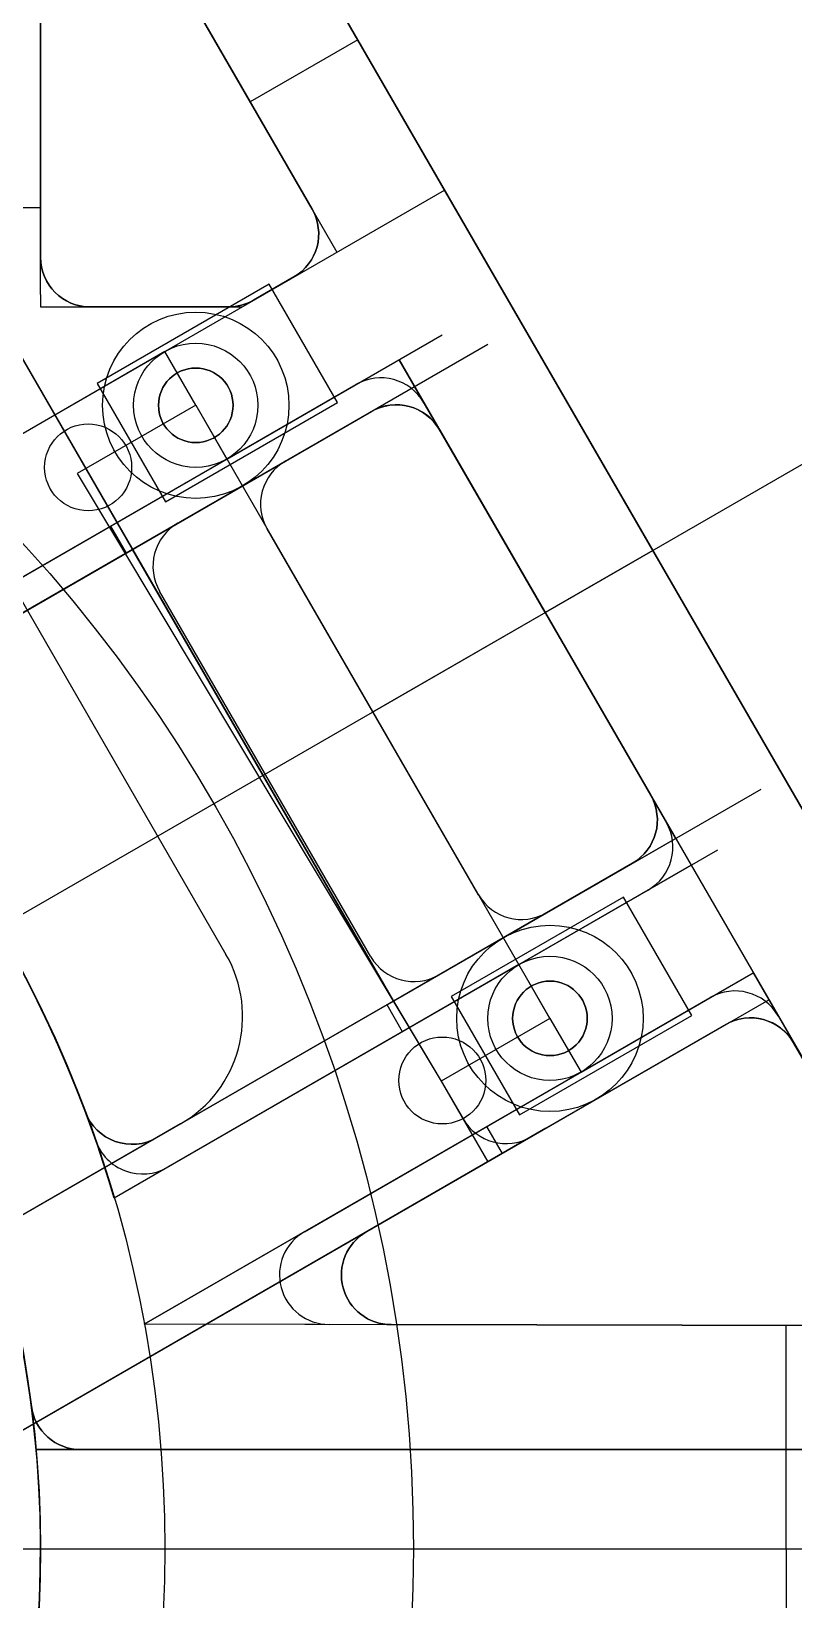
# Model space of a CAD drawing. Header units: centimetres. Extents: x -37.1 to 37.2, y -37.2 to 37.1.
# Drawn here: x 4.46 to 7.53, y -0.2 to 6.11 of the extents above; entities that cross this region are included whole.
import ezdxf

# ---------------------------------------------------------------- set-up
doc = ezdxf.new("R2010")
doc.units = ezdxf.units.CM
doc.header["$MEASUREMENT"] = 0
for name, color, linetype in [('IO基板 v3_Sketch1', 7, 'Continuous'), ('IO基板 v3_Sketch11', 7, 'Continuous'), ('IO基板 v3_Sketch12', 7, 'Continuous'), ('IO基板 v3_Sketch13', 7, 'Continuous'), ('IO基板 v3_Sketch14', 7, 'Continuous'), ('IO基板 v3_Sketch15', 7, 'Continuous'), ('IO基板 v3_Sketch17', 7, 'Continuous'), ('IO基板 v3_Sketch18', 7, 'Continuous'), ('IO基板 v3_Sketch19', 7, 'Continuous'), ('IO基板 v3_Sketch20', 7, 'Continuous'), ('IO基板 v3_Sketch21', 7, 'Continuous'), ('IO基板 v3_Sketch22', 7, 'Continuous'), ('IO基板 v3_Sketch23', 7, 'Continuous'), ('IO基板 v3_Sketch24', 7, 'Continuous'), ('IO基板 v3_Sketch25', 7, 'Continuous'), ('IO基板 v3_Sketch26', 7, 'Continuous'), ('IO基板 v3_Sketch27', 7, 'Continuous'), ('IO基板 v3_Sketch28', 7, 'Continuous'), ('IO基板 v3_Sketch29', 7, 'Continuous'), ('IO基板 v3_Sketch30', 7, 'Continuous'), ('IO基板 v3_Sketch31', 7, 'Continuous'), ('IO基板 v3_Sketch32', 7, 'Continuous'), ('IO基板 v3_Sketch33', 7, 'Continuous'), ('IO基板 v3_Sketch34', 7, 'Continuous'), ('IO基板 v3_Sketch35', 7, 'Continuous'), ('IO基板 v3_Sketch36', 7, 'Continuous'), ('IO基板 v3_Sketch38', 7, 'Continuous'), ('IO基板 v3_Sketch39', 7, 'Continuous'), ('IO基板 v3_Sketch4', 7, 'Continuous'), ('IO基板 v3_Sketch40', 7, 'Continuous'), ('IO基板 v3_Sketch41', 7, 'Continuous'), ('IO基板 v3_Sketch42', 7, 'Continuous'), ('IO基板 v3_Sketch43', 7, 'Continuous'), ('IO基板 v3_Sketch44', 7, 'Continuous'), ('IO基板 v3_Sketch45', 7, 'Continuous'), ('IO基板 v3_Sketch46', 7, 'Continuous'), ('IO基板 v3_Sketch47', 7, 'Continuous'), ('IO基板 v3_Sketch48', 7, 'Continuous'), ('IO基板 v3_Sketch49', 7, 'Continuous'), ('IO基板 v3_Sketch50', 7, 'Continuous'), ('IO基板 v3_Sketch51', 7, 'Continuous'), ('IO基板 v3_Sketch55', 7, 'Continuous'), ('IO基板 v3_Sketch56', 7, 'Continuous'), ('IO基板 v3_Sketch57', 7, 'Continuous'), ('IO基板 v3_Sketch58', 7, 'Continuous'), ('IO基板 v3_Sketch59', 7, 'Continuous'), ('IO基板 v3_Sketch6', 7, 'Continuous'), ('IO基板 v3_Sketch63', 7, 'Continuous'), ('IO基板 v3_Sketch64', 7, 'Continuous'), ('IO基板 v3_Sketch66', 7, 'Continuous'), ('IO基板 v3_Sketch68', 7, 'Continuous'), ('IO基板 v3_Sketch69', 7, 'Continuous'), ('IO基板 v3_Sketch71', 7, 'Continuous')]:
    doc.layers.add(name, color=color, linetype=linetype)

msp = doc.modelspace()

# ---------------------------------------------------------------- linework, layer by layer
at = {"layer": 'IO基板 v3_Sketch1'}
for q in [(9.0067, 5.2), (10.4, 0)]:
    msp.add_line((0, 0), q, dxfattribs=at)
msp.add_circle((0, 0), 10.4, dxfattribs=at)
at = {"layer": 'IO基板 v3_Sketch11'}
for p, q in [((6.9628, 4.02), (5.4628, 6.6181)), ((5.1245, 4.6041), (6.5495, 2.1359)), ((5.837, 3.37), (6.9628, 4.02)), ((6.9628, 4.02), (8.4628, 1.4219))]:
    msp.add_line(p, q, dxfattribs=at)
at = {"layer": 'IO基板 v3_Sketch11', "extrusion": (0, 0, -1)}
for centre, radius in [((0, 0), 10.4), ((-5.1245, 4.6041), 0.15), ((-6.5495, 2.1359), 0.15)]:
    msp.add_circle(centre, radius, dxfattribs=at)
at = {"layer": 'IO基板 v3_Sketch12'}
msp.add_line((8.4628, 1.4219, 0.3), (5.4628, 6.6181, 0.3), dxfattribs=at)
for centre in [(5.1245, 4.6041, 0.3), (6.5495, 2.1359, 0.3)]:
    msp.add_circle(centre, 0.15, dxfattribs=at)
at = {"layer": 'IO基板 v3_Sketch13'}
msp.add_line((8.4628, 1.4219, 0.3), (5.4628, 6.6181, 0.3), dxfattribs=at)
for centre in [(5.1245, 4.6041, 0.3), (6.5495, 2.1359, 0.3)]:
    msp.add_circle(centre, 0.15, dxfattribs=at)
at = {"layer": 'IO基板 v3_Sketch14'}
msp.add_line((8.4628, 1.4219, 0.3), (5.4628, 6.6181, 0.3), dxfattribs=at)
for centre, radius in [((0, 0, 0.3), 5), ((5.1245, 4.6041, 0.3), 0.15), ((6.5495, 2.1359, 0.3), 0.15)]:
    msp.add_circle(centre, radius, dxfattribs=at)
at = {"layer": 'IO基板 v3_Sketch15'}
msp.add_line((8.4628, 1.4219, 0.3), (5.4628, 6.6181, 0.3), dxfattribs=at)
for centre, radius in [((0, 0, 0.3), 5), ((5.1245, 4.6041, 0.3), 0.15), ((6.5495, 2.1359, 0.3), 0.15)]:
    msp.add_circle(centre, radius, dxfattribs=at)
at = {"layer": 'IO基板 v3_Sketch17'}
msp.add_line((8.4628, 1.4219, 0.3), (5.4628, 6.6181, 0.3), dxfattribs=at)
for centre, radius in [((0, 0, 0.3), 5), ((5.1245, 4.6041, 0.3), 0.15), ((6.5495, 2.1359, 0.3), 0.15)]:
    msp.add_circle(centre, radius, dxfattribs=at)
at = {"layer": 'IO基板 v3_Sketch18'}
msp.add_line((8.4628, 1.4219, 0.3), (5.4628, 6.6181, 0.3), dxfattribs=at)
for centre, radius in [((0, 0, 0.3), 37.15), ((0, 0, 0.3), 5), ((5.1245, 4.6041, 0.3), 0.15), ((0, 0, 0.3), 4.5), ((6.5495, 2.1359, 0.3), 0.15)]:
    msp.add_circle(centre, radius, dxfattribs=at)
at = {"layer": 'IO基板 v3_Sketch19'}
msp.add_line((8.4628, 1.4219, 0.3), (5.4628, 6.6181, 0.3), dxfattribs=at)
for centre, radius in [((5.1245, 4.6041, 0.3), 0.15), ((0, 0, 0.3), 4.5), ((6.5495, 2.1359, 0.3), 0.15)]:
    msp.add_circle(centre, radius, dxfattribs=at)
at = {"layer": 'IO基板 v3_Sketch20'}
msp.add_line((8.4628, 1.4219, 0.3), (5.4628, 6.6181, 0.3), dxfattribs=at)
for centre, radius in [((5.1245, 4.6041, 0.3), 0.15), ((0, 0, 0.3), 4.5), ((6.5495, 2.1359, 0.3), 0.15)]:
    msp.add_circle(centre, radius, dxfattribs=at)
at = {"layer": 'IO基板 v3_Sketch21'}
msp.add_line((8.4628, 1.4219, 0.3), (5.4628, 6.6181, 0.3), dxfattribs=at)
for centre, radius in [((5.1245, 4.6041, 0.3), 0.15), ((0, 0, 0.3), 4.5), ((6.5495, 2.1359, 0.3), 0.15)]:
    msp.add_circle(centre, radius, dxfattribs=at)
at = {"layer": 'IO基板 v3_Sketch22'}
for p, q in [((8.4628, 1.4219, 0.3), (5.4628, 6.6181, 0.3)), ((7.5, 0.4, 0.3), (4.4822, 0.4, 0.3)), ((7.5, 0.4, 0.3), (10.1, 0.4, 0.3)), ((7.5, 0, 0.3), (7.5, 0.4, 0.3)), ((7.5, 0, 0.3), (7.5, -0.4, 0.3))]:
    msp.add_line(p, q, dxfattribs=at)
for centre, radius in [((0, 0, 0.3), 9.9), ((5.1245, 4.6041, 0.3), 0.15), ((6.5495, 2.1359, 0.3), 0.15)]:
    msp.add_circle(centre, radius, dxfattribs=at)
msp.add_arc((0, 0, 0.3), 4.5, 95.09969, 84.90031, dxfattribs=at)
at = {"layer": 'IO基板 v3_Sketch23'}
msp.add_circle((0, 0, 0.3), 4.5, dxfattribs=at)
at = {"layer": 'IO基板 v3_Sketch24'}
for p, q in [((8.4628, 1.4219, 0.3), (5.4628, 6.6181, 0.3)), ((5.2495, 4.3876, 0.3), (6.1155, 4.8876, 0.3)), ((4.9995, 4.8206, 0.3), (3.2424, 3.8061, 0.3)), ((5.1245, 4.6041, 0.3), (4.9995, 4.8206, 0.3)), ((6.5298, 3.77, 0.3), (5.9423, 4.7876, 0.3)), ((5.1245, 4.6041, 0.3), (5.2495, 4.3876, 0.3)), ((5.2495, 4.3876, 0.3), (3.6214, 3.4476, 0.3)), ((6.9628, 4.02, 0.3), (6.5298, 3.77, 0.3)), ((6.5298, 3.77, 0.3), (7.1173, 2.7524, 0.3)), ((6.4245, 2.3524, 0.3), (7.2243, 2.8142, 0.3)), ((7.1173, 2.7524, 0.3), (8.1876, 0.8987, 0.3)), ((6.4245, 2.3524, 0.3), (4.7964, 1.4124, 0.3)), ((6.5495, 2.1359, 0.3), (6.4245, 2.3524, 0.3)), ((6.6745, 1.9194, 0.3), (7.3673, 2.3194, 0.3)), ((6.5495, 2.1359, 0.3), (6.6745, 1.9194, 0.3)), ((6.6745, 1.9194, 0.3), (4.9174, 0.905, 0.3)), ((7.5, 0.9, 0.3), (4.9174, 0.905, 0.3)), ((8.1876, 0.8987, 0.3), (7.5, 0.9, 0.3)), ((7.5, 0.4, 0.3), (7.5, 0.9, 0.3)), ((4.4822, 0.4, 0.3), (9.8919, 0.4, 0.3))]:
    msp.add_line(p, q, dxfattribs=at)
for centre, radius in [((0, 0, 0.3), 5), ((5.1245, 4.6041, 0.3), 0.25), ((5.1245, 4.6041, 0.3), 0.15), ((6.5495, 2.1359, 0.3), 0.25), ((6.5495, 2.1359, 0.3), 0.15)]:
    msp.add_circle(centre, radius, dxfattribs=at)
msp.add_arc((0, 0, 0.3), 4.5, 5.09969, 40.93386, dxfattribs=at)
at = {"layer": 'IO基板 v3_Sketch25'}
for p, q in [((8.4628, 1.4219, 0.3), (5.4628, 6.6181, 0.3)), ((3.6214, 3.4476, 0.3), (5.9423, 4.7876, 0.3)), ((5.9423, 4.7876, 0.3), (7.1173, 2.7524, 0.3)), ((7.1173, 2.7524, 0.3), (4.7964, 1.4124, 0.3)), ((4.9174, 0.905, 0.3), (7.3673, 2.3194, 0.3)), ((7.3673, 2.3194, 0.3), (8.1876, 0.8987, 0.3)), ((8.1876, 0.8987, 0.3), (4.9174, 0.905, 0.3)), ((4.4822, 0.4, 0.3), (9.8919, 0.4, 0.3))]:
    msp.add_line(p, q, dxfattribs=at)
for centre in [(5.1245, 4.6041, 0.3), (6.5495, 2.1359, 0.3)]:
    msp.add_circle(centre, 0.15, dxfattribs=at)
for radius, start, end in [(5, 16.40838, 43.59162), (4.5, 5.09969, 40.93386)]:
    msp.add_arc((0, 0, 0.3), radius, start, end, dxfattribs=at)
at = {"layer": 'IO基板 v3_Sketch26'}
for p, q in [((8.4628, 1.4219, 0.3), (5.4628, 6.6181, 0.3)), ((3.6214, 3.4476, 0.3), (5.9423, 4.7876, 0.3)), ((5.9423, 4.7876, 0.3), (7.1173, 2.7524, 0.3)), ((7.1173, 2.7524, 0.3), (4.7964, 1.4124, 0.3)), ((4.9174, 0.905, 0.3), (7.3673, 2.3194, 0.3)), ((7.3673, 2.3194, 0.3), (8.1876, 0.8987, 0.3)), ((8.1876, 0.8987, 0.3), (4.9174, 0.905, 0.3)), ((4.4822, 0.4, 0.3), (9.8919, 0.4, 0.3))]:
    msp.add_line(p, q, dxfattribs=at)
for centre, radius in [((5.1245, 4.6041, 0.3), 0.15), ((0, 0, 0.3), 4.5), ((6.5495, 2.1359, 0.3), 0.15)]:
    msp.add_circle(centre, radius, dxfattribs=at)
for radius, start, end in [(5, 16.40838, 43.59162), (4.5, 5.09969, 40.93386)]:
    msp.add_arc((0, 0, 0.3), radius, start, end, dxfattribs=at)
at = {"layer": 'IO基板 v3_Sketch27'}
for p, q in [((8.4628, 1.4219, 0.3), (5.4628, 6.6181, 0.3)), ((3.6214, 3.4476, 0.3), (5.9423, 4.7876, 0.3)), ((5.9423, 4.7876, 0.3), (7.1173, 2.7524, 0.3)), ((7.1173, 2.7524, 0.3), (4.7964, 1.4124, 0.3)), ((4.9174, 0.905, 0.3), (7.3673, 2.3194, 0.3)), ((7.3673, 2.3194, 0.3), (8.1876, 0.8987, 0.3)), ((8.1876, 0.8987, 0.3), (4.9174, 0.905, 0.3)), ((4.4822, 0.4, 0.3), (9.8919, 0.4, 0.3))]:
    msp.add_line(p, q, dxfattribs=at)
for centre, radius in [((0, 0, 0.3), 9.9), ((5.1245, 4.6041, 0.3), 0.15), ((6.5495, 2.1359, 0.3), 0.15)]:
    msp.add_circle(centre, radius, dxfattribs=at)
for radius, start, end in [(5, 16.40838, 43.59162), (4.5, 5.09969, 41.81526)]:
    msp.add_arc((0, 0, 0.3), radius, start, end, dxfattribs=at)
at = {"layer": 'IO基板 v3_Sketch28'}
for p, q in [((8.4628, 1.4219, 0.3), (5.4628, 6.6181, 0.3)), ((3.6214, 3.4476, 0.3), (5.9423, 4.7876, 0.3)), ((5.9423, 4.7876, 0.3), (7.1173, 2.7524, 0.3)), ((7.1173, 2.7524, 0.3), (4.7964, 1.4124, 0.3)), ((4.9174, 0.905, 0.3), (7.3673, 2.3194, 0.3)), ((7.3673, 2.3194, 0.3), (8.1876, 0.8987, 0.3)), ((8.1876, 0.8987, 0.3), (4.9174, 0.905, 0.3)), ((4.4822, 0.4, 0.3), (9.8919, 0.4, 0.3))]:
    msp.add_line(p, q, dxfattribs=at)
for centre, radius in [((0, 0, 0.3), 9.9), ((0, 0, 0.3), 5), ((5.1245, 4.6041, 0.3), 0.15), ((6.5495, 2.1359, 0.3), 0.15)]:
    msp.add_circle(centre, radius, dxfattribs=at)
for radius, start, end in [(5, 16.40838, 43.59162), (4.5, 5.09969, 41.81526)]:
    msp.add_arc((0, 0, 0.3), radius, start, end, dxfattribs=at)
at = {"layer": 'IO基板 v3_Sketch29'}
for p, q in [((8.4628, 1.4219, 0.3), (5.4628, 6.6181, 0.3)), ((4.5, 5.05, 0.3), (4.5, 6.4, 0.3)), ((5.0114, 6.4, 0.3), (5.3429, 5.8258, 0.3)), ((5.7759, 6.0758, 0.3), (5.3429, 5.8258, 0.3)), ((5.3429, 5.8258, 0.3), (5.6923, 5.2206, 0.3)), ((4.4442, 4.5, 0.3), (6.1253, 5.4706, 0.3)), ((4.5, 5.05, 0.3), (4.5, 5, 0.3)), ((4.5, 5, 0.3), (5.3103, 5, 0.3)), ((3.6214, 3.4476, 0.3), (5.9423, 4.7876, 0.3)), ((5.9423, 4.7876, 0.3), (7.1173, 2.7524, 0.3)), ((7.1173, 2.7524, 0.3), (4.7964, 1.4124, 0.3)), ((4.9174, 0.905, 0.3), (7.3673, 2.3194, 0.3)), ((7.3673, 2.3194, 0.3), (8.1876, 0.8987, 0.3)), ((8.1876, 0.8987, 0.3), (4.9174, 0.905, 0.3)), ((4.4822, 0.4, 0.3), (9.8919, 0.4, 0.3))]:
    msp.add_line(p, q, dxfattribs=at)
for centre in [(5.1245, 4.6041, 0.3), (6.5495, 2.1359, 0.3)]:
    msp.add_circle(centre, 0.15, dxfattribs=at)
for radius, start, end in [(5, 16.40838, 43.59162), (4.5, 5.09969, 41.81526)]:
    msp.add_arc((0, 0, 0.3), radius, start, end, dxfattribs=at)
at = {"layer": 'IO基板 v3_Sketch30'}
for p, q in [((8.3628, 1.5951, 0.3), (5.5628, 6.4449, 0.3)), ((5.0691, 6.3, 0.3), (5.5923, 5.3938, 0.3)), ((4.5, 5.2, 0.3), (4.5, 6.2, 0.3)), ((5.5191, 5.1206, 0.3), (5.3567, 5.0268, 0.3)), ((5.2567, 5, 0.3), (4.7, 5, 0.3)), ((3.836, 3.5715, 0.3), (5.7691, 4.6876, 0.3)), ((6.0423, 4.6144, 0.3), (7.0173, 2.9256, 0.3)), ((6.9441, 2.6524, 0.3), (5.011, 1.5363, 0.3)), ((5.5614, 1.2767, 0.3), (7.1941, 2.2194, 0.3)), ((7.4673, 2.1462, 0.3), (8.014, 1.1993, 0.3)), ((7.8404, 0.8993, 0.3), (5.661, 0.9035, 0.3)), ((4.6615, 0.4, 0.3), (9.6979, 0.4, 0.3))]:
    msp.add_line(p, q, dxfattribs=at)
for centre in [(5.1245, 4.6041, 0.3), (6.5495, 2.1359, 0.3)]:
    msp.add_circle(centre, 0.15, dxfattribs=at)
for centre, radius, start, end in [((5.4191, 5.2938, 0.3), 0.2, 300, 30), ((4.7, 5.2, 0.3), 0.2, 180, 270), ((5.2567, 5.2, 0.3), 0.2, 270, 300), ((5.8691, 4.5144, 0.3), 0.2, 30, 120), ((0, 0, 0.3), 5, 19.19308, 40.80692), ((6.8441, 2.8256, 0.3), 0.2, 300, 30), ((0, 0, 0.3), 4.5, 7.33437, 38.99293), ((7.2941, 2.0462, 0.3), 0.2, 30, 120), ((4.911, 1.7095, 0.3), 0.2, 199.19308, 300), ((5.6614, 1.1035, 0.3), 0.2, 120, 269.89012), ((4.6615, 0.6, 0.3), 0.2, 187.33437, 270)]:
    msp.add_arc(centre, radius, start, end, dxfattribs=at)
at = {"layer": 'IO基板 v3_Sketch31'}
for p, q in [((8.3628, 1.5951, 0.3), (5.5628, 6.4449, 0.3)), ((5.0691, 6.3, 0.3), (5.5923, 5.3938, 0.3)), ((4.5, 5.2, 0.3), (4.5, 6.2, 0.3)), ((5.5191, 5.1206, 0.3), (5.3567, 5.0268, 0.3)), ((5.2567, 5, 0.3), (4.7, 5, 0.3)), ((3.836, 3.5715, 0.3), (5.7691, 4.6876, 0.3)), ((6.0423, 4.6144, 0.3), (7.0173, 2.9256, 0.3)), ((6.9441, 2.6524, 0.3), (5.011, 1.5363, 0.3)), ((5.5614, 1.2767, 0.3), (7.1941, 2.2194, 0.3)), ((7.4673, 2.1462, 0.3), (8.014, 1.1993, 0.3)), ((7.8404, 0.8993, 0.3), (5.661, 0.9035, 0.3)), ((4.6615, 0.4, 0.3), (9.6979, 0.4, 0.3))]:
    msp.add_line(p, q, dxfattribs=at)
for centre in [(5.1245, 4.6041, 0.3), (6.5495, 2.1359, 0.3)]:
    msp.add_circle(centre, 0.15, dxfattribs=at)
for centre, radius, start, end in [((5.4191, 5.2938, 0.3), 0.2, 300, 30), ((4.7, 5.2, 0.3), 0.2, 180, 270), ((5.2567, 5.2, 0.3), 0.2, 270, 300), ((5.8691, 4.5144, 0.3), 0.2, 30, 120), ((0, 0, 0.3), 5, 19.19308, 40.80692), ((6.8441, 2.8256, 0.3), 0.2, 300, 30), ((7.2941, 2.0462, 0.3), 0.2, 30, 120), ((4.911, 1.7095, 0.3), 0.2, 199.19308, 300), ((5.6614, 1.1035, 0.3), 0.2, 120, 269.89012), ((4.6615, 0.6, 0.3), 0.2, 187.33437, 270)]:
    msp.add_arc(centre, radius, start, end, dxfattribs=at)
at = {"layer": 'IO基板 v3_Sketch32'}
for p, q in [((8.3628, 1.5951, 0.3), (5.5628, 6.4449, 0.3)), ((5.0691, 6.3, 0.3), (5.5923, 5.3938, 0.3)), ((4.5, 5.2, 0.3), (4.5, 6.2, 0.3)), ((4, 5.4, 0.3), (4.5, 5.4, 0.3)), ((5.5191, 5.1206, 0.3), (5.3567, 5.0268, 0.3)), ((5.2567, 5, 0.3), (4.7, 5, 0.3)), ((3.836, 3.5715, 0.3), (5.7691, 4.6876, 0.3)), ((6.0423, 4.6144, 0.3), (7.0173, 2.9256, 0.3)), ((6.9441, 2.6524, 0.3), (5.011, 1.5363, 0.3)), ((5.5614, 1.2767, 0.3), (7.1941, 2.2194, 0.3)), ((7.4673, 2.1462, 0.3), (8.014, 1.1993, 0.3)), ((7.8404, 0.8993, 0.3), (5.661, 0.9035, 0.3)), ((4.6615, 0.4, 0.3), (9.6979, 0.4, 0.3))]:
    msp.add_line(p, q, dxfattribs=at)
for centre in [(5.1245, 4.6041, 0.3), (6.5495, 2.1359, 0.3)]:
    msp.add_circle(centre, 0.15, dxfattribs=at)
for centre, radius, start, end in [((5.4191, 5.2938, 0.3), 0.2, 300, 30), ((4.7, 5.2, 0.3), 0.2, 180, 270), ((5.2567, 5.2, 0.3), 0.2, 270, 300), ((5.8691, 4.5144, 0.3), 0.2, 30, 120), ((0, 0, 0.3), 5, 19.19308, 40.80692), ((6.8441, 2.8256, 0.3), 0.2, 300, 30), ((7.2941, 2.0462, 0.3), 0.2, 30, 120), ((4.911, 1.7095, 0.3), 0.2, 199.19308, 300), ((5.6614, 1.1035, 0.3), 0.2, 120, 269.89012), ((4.6615, 0.6, 0.3), 0.2, 187.33437, 270)]:
    msp.add_arc(centre, radius, start, end, dxfattribs=at)
at = {"layer": 'IO基板 v3_Sketch33'}
for p, q in [((8.3628, 1.5951, 0.3), (5.5628, 6.4449, 0.3)), ((5.0691, 6.3, 0.3), (5.5923, 5.3938, 0.3)), ((4.5, 5.2, 0.3), (4.5, 6.2, 0.3)), ((5.5191, 5.1206, 0.3), (5.3567, 5.0268, 0.3)), ((5.2567, 5, 0.3), (4.7, 5, 0.3)), ((3.6214, 3.4476, 0.3), (5.9423, 4.7876, 0.3)), ((5.9423, 4.7876, 0.3), (7.1173, 2.7524, 0.3)), ((4.8443, 4.0093, 0.3), (6.0048, 4.6793, 0.3)), ((4.7818, 4.1176, 0.3), (4.8443, 4.0093, 0.3)), ((4.8443, 4.0093, 0.3), (3.7086, 3.3536, 0.3)), ((5.8943, 2.1907, 0.3), (7.0548, 2.8607, 0.3)), ((7.1173, 2.7524, 0.3), (4.7964, 1.4124, 0.3)), ((4.9174, 0.905, 0.3), (7.3673, 2.3194, 0.3)), ((7.3673, 2.3194, 0.3), (8.014, 1.1993, 0.3)), ((6.357, 1.5918, 0.3), (7.4298, 2.2112, 0.3)), ((5.8943, 2.1907, 0.3), (4.7586, 1.5349, 0.3)), ((5.9568, 2.0824, 0.3), (5.8943, 2.1907, 0.3)), ((6.2945, 1.7, 0.3), (6.357, 1.5918, 0.3)), ((6.357, 1.5918, 0.3), (5.1666, 0.9045, 0.3)), ((7.8404, 0.8993, 0.3), (4.9174, 0.905, 0.3)), ((4.6615, 0.4, 0.3), (9.6979, 0.4, 0.3))]:
    msp.add_line(p, q, dxfattribs=at)
for centre in [(5.1245, 4.6041, 0.3), (6.5495, 2.1359, 0.3)]:
    msp.add_circle(centre, 0.15, dxfattribs=at)
for centre, radius, start, end in [((5.4191, 5.2938, 0.3), 0.2, 300, 30), ((4.7, 5.2, 0.3), 0.2, 180, 270), ((5.2567, 5.2, 0.3), 0.2, 270, 300), ((0, 0, 0.3), 5, 16.40838, 43.59162), ((0, 0, 0.3), 4.5, 7.33437, 38.99293), ((4.6615, 0.6, 0.3), 0.2, 187.33437, 270)]:
    msp.add_arc(centre, radius, start, end, dxfattribs=at)
at = {"layer": 'IO基板 v3_Sketch34'}
for p, q in [((8.3628, 1.5951, 0.3), (5.5628, 6.4449, 0.3)), ((5.0691, 6.3, 0.3), (5.5923, 5.3938, 0.3)), ((4.5, 5.2, 0.3), (4.5, 6.2, 0.3)), ((5.5191, 5.1206, 0.3), (5.3567, 5.0268, 0.3)), ((5.2567, 5, 0.3), (4.7, 5, 0.3)), ((3.9178, 3.4744, 0.3), (5.8316, 4.5793, 0.3)), ((6.1048, 4.5061, 0.3), (6.9548, 3.0339, 0.3)), ((6.8816, 2.7607, 0.3), (4.9678, 1.6557, 0.3)), ((5.8105, 1.2763, 0.3), (7.2566, 2.1112, 0.3)), ((7.5298, 2.0379, 0.3), (8.014, 1.1993, 0.3)), ((7.8404, 0.8993, 0.3), (5.9102, 0.903, 0.3)), ((4.6615, 0.4, 0.3), (9.6979, 0.4, 0.3))]:
    msp.add_line(p, q, dxfattribs=at)
for centre in [(5.1245, 4.6041, 0.3), (6.5495, 2.1359, 0.3)]:
    msp.add_circle(centre, 0.15, dxfattribs=at)
for centre, radius, start, end in [((5.4191, 5.2938, 0.3), 0.2, 300, 30), ((4.7, 5.2, 0.3), 0.2, 180, 270), ((5.2567, 5.2, 0.3), 0.2, 270, 300), ((5.9316, 4.4061, 0.3), 0.2, 30, 120), ((0, 0, 0.3), 5, 20.59213, 39.40787), ((6.7816, 2.9339, 0.3), 0.2, 300, 30), ((0, 0, 0.3), 4.5, 7.33437, 38.99293), ((7.3566, 1.9379, 0.3), 0.2, 30, 120), ((4.8678, 1.8289, 0.3), 0.2, 200.59213, 300), ((5.9105, 1.103, 0.3), 0.2, 120, 269.89012), ((4.6615, 0.6, 0.3), 0.2, 187.33437, 270)]:
    msp.add_arc(centre, radius, start, end, dxfattribs=at)
at = {"layer": 'IO基板 v3_Sketch35'}
for p, q in [((8.3628, 1.5951, 0.3), (5.5628, 6.4449, 0.3)), ((5.0691, 6.3, 0.3), (5.5923, 5.3938, 0.3)), ((4.5, 5.2, 0.3), (4.5, 6.2, 0.3)), ((5.5191, 5.1206, 0.3), (5.3567, 5.0268, 0.3)), ((5.2567, 5, 0.3), (4.7, 5, 0.3)), ((3.9178, 3.4744, 0.3), (5.8316, 4.5793, 0.3)), ((6.1048, 4.5061, 0.3), (6.9548, 3.0339, 0.3)), ((6.8816, 2.7607, 0.3), (4.9678, 1.6557, 0.3)), ((5.8105, 1.2763, 0.3), (7.2566, 2.1112, 0.3)), ((7.5298, 2.0379, 0.3), (8.014, 1.1993, 0.3)), ((7.8404, 0.8993, 0.3), (5.9102, 0.903, 0.3)), ((4.6615, 0.4, 0.3), (9.6979, 0.4, 0.3))]:
    msp.add_line(p, q, dxfattribs=at)
for centre in [(5.1245, 4.6041, 0.3), (6.5495, 2.1359, 0.3)]:
    msp.add_circle(centre, 0.15, dxfattribs=at)
for centre, radius, start, end in [((5.4191, 5.2938, 0.3), 0.2, 300, 30), ((4.7, 5.2, 0.3), 0.2, 180, 270), ((5.2567, 5.2, 0.3), 0.2, 270, 300), ((5.9316, 4.4061, 0.3), 0.2, 30, 120), ((0, 0, 0.3), 5, 20.59213, 39.40787), ((6.7816, 2.9339, 0.3), 0.2, 300, 30), ((0, 0, 0.3), 4.5, 7.33437, 38.99293), ((7.3566, 1.9379, 0.3), 0.2, 30, 120), ((4.8678, 1.8289, 0.3), 0.2, 200.59213, 300), ((5.9105, 1.103, 0.3), 0.2, 120, 269.89012), ((4.6615, 0.6, 0.3), 0.2, 187.33437, 270)]:
    msp.add_arc(centre, radius, start, end, dxfattribs=at)
at = {"layer": 'IO基板 v3_Sketch36'}
for p, q in [((8.3628, 1.5951, 0.3), (5.5628, 6.4449, 0.3)), ((5.0691, 6.3, 0.3), (5.5923, 5.3938, 0.3)), ((4.5, 5.2, 0.3), (4.5, 6.2, 0.3)), ((5.5191, 5.1206, 0.3), (5.3567, 5.0268, 0.3)), ((5.2567, 5, 0.3), (4.7, 5, 0.3)), ((3.9178, 3.4744, 0.3), (5.8316, 4.5793, 0.3)), ((6.1048, 4.5061, 0.3), (6.9548, 3.0339, 0.3)), ((6.8816, 2.7607, 0.3), (4.9678, 1.6557, 0.3)), ((5.8105, 1.2763, 0.3), (7.2566, 2.1112, 0.3)), ((7.5298, 2.0379, 0.3), (8.014, 1.1993, 0.3)), ((7.8404, 0.8993, 0.3), (5.9102, 0.903, 0.3)), ((4.6615, 0.4, 0.3), (9.6979, 0.4, 0.3))]:
    msp.add_line(p, q, dxfattribs=at)
for centre, radius in [((5.1245, 4.6041, 0.3), 0.15), ((0, 0, 0.3), 4.5), ((6.5495, 2.1359, 0.3), 0.15)]:
    msp.add_circle(centre, radius, dxfattribs=at)
for centre, radius, start, end in [((5.4191, 5.2938, 0.3), 0.2, 300, 30), ((4.7, 5.2, 0.3), 0.2, 180, 270), ((5.2567, 5.2, 0.3), 0.2, 270, 300), ((5.9316, 4.4061, 0.3), 0.2, 30, 120), ((0, 0, 0.3), 5, 20.59213, 39.40787), ((6.7816, 2.9339, 0.3), 0.2, 300, 30), ((0, 0, 0.3), 4.5, 7.33437, 38.99293), ((7.3566, 1.9379, 0.3), 0.2, 30, 120), ((4.8678, 1.8289, 0.3), 0.2, 200.59213, 300), ((5.9105, 1.103, 0.3), 0.2, 120, 269.89012), ((4.6615, 0.6, 0.3), 0.2, 187.33437, 270)]:
    msp.add_arc(centre, radius, start, end, dxfattribs=at)
at = {"layer": 'IO基板 v3_Sketch38'}
for p, q in [((5.5628, 6.4449, 0.15), (8.3628, 1.5951, 0.15)), ((5.5923, 5.3938, 0.15), (5.0691, 6.3, 0.15)), ((4.5, 6.2, 0.15), (4.5, 5.2, 0.15)), ((5.3567, 5.0268, 0.15), (5.5191, 5.1206, 0.15)), ((4.7, 5, 0.15), (5.2567, 5, 0.15)), ((5.8316, 4.5793, 0.15), (3.9178, 3.4744, 0.15)), ((6.9548, 3.0339, 0.15), (6.1048, 4.5061, 0.15)), ((4.9678, 1.6557, 0.15), (6.8816, 2.7607, 0.15)), ((7.2566, 2.1112, 0.15), (5.8105, 1.2763, 0.15)), ((8.014, 1.1993, 0.15), (7.5298, 2.0379, 0.15)), ((5.9102, 0.903, 0.15), (7.8404, 0.8993, 0.15)), ((9.6979, 0.4, 0.15), (4.6615, 0.4, 0.15))]:
    msp.add_line(p, q, dxfattribs=at)
at = {"layer": 'IO基板 v3_Sketch38', "extrusion": (-1e-16, 0, -1)}
for centre in [(-5.1245, 4.6041, -0.15), (-6.5495, 2.1359, -0.15)]:
    msp.add_circle(centre, 0.15, dxfattribs=at)
for centre, radius, start, end in [((-5.4191, 5.2938, -0.15), 0.2, 150, 240), ((-4.7, 5.2, -0.15), 0.2, 270, 0), ((-5.2567, 5.2, -0.15), 0.2, 240, 270), ((-5.9316, 4.4061, -0.15), 0.2, 60, 150), ((0, 0, -0.15), 5, 140.59213, 159.40787), ((-6.7816, 2.9339, -0.15), 0.2, 150, 240), ((-7.3566, 1.9379, -0.15), 0.2, 60, 150), ((-4.8678, 1.8289, -0.15), 0.2, 240, 339.40787), ((-5.9105, 1.103, -0.15), 0.2, 270.10988, 60), ((-4.6615, 0.6, -0.15), 0.2, 270, 352.66563)]:
    msp.add_arc(centre, radius, start, end, dxfattribs=at)
at = {"layer": 'IO基板 v3_Sketch39'}
for p, q in [((8.3628, 1.5951, 0.3), (5.5628, 6.4449, 0.3)), ((5.0691, 6.3, 0.3), (5.5923, 5.3938, 0.3)), ((4.5, 5.2, 0.3), (4.5, 6.2, 0.3)), ((5.5191, 5.1206, 0.3), (5.3567, 5.0268, 0.3)), ((5.2567, 5, 0.3), (4.7, 5, 0.3)), ((3.9178, 3.4744, 0.3), (5.8316, 4.5793, 0.3)), ((6.1048, 4.5061, 0.3), (6.9548, 3.0339, 0.3)), ((6.8816, 2.7607, 0.3), (4.9678, 1.6557, 0.3)), ((5.8105, 1.2763, 0.3), (7.2566, 2.1112, 0.3)), ((7.5298, 2.0379, 0.3), (8.014, 1.1993, 0.3)), ((7.8404, 0.8993, 0.3), (5.9102, 0.903, 0.3)), ((4.6615, 0.4, 0.3), (9.6979, 0.4, 0.3))]:
    msp.add_line(p, q, dxfattribs=at)
for centre in [(5.1245, 4.6041, 0.3), (6.5495, 2.1359, 0.3)]:
    msp.add_circle(centre, 0.15, dxfattribs=at)
for centre, radius, start, end in [((5.4191, 5.2938, 0.3), 0.2, 300, 30), ((4.7, 5.2, 0.3), 0.2, 180, 270), ((5.2567, 5.2, 0.3), 0.2, 270, 300), ((5.9316, 4.4061, 0.3), 0.2, 30, 120), ((0, 0, 0.3), 5, 20.59213, 39.40787), ((6.7816, 2.9339, 0.3), 0.2, 300, 30), ((0, 0, 0.3), 4.5, 7.33437, 38.99293), ((7.3566, 1.9379, 0.3), 0.2, 30, 120), ((4.8678, 1.8289, 0.3), 0.2, 200.59213, 300), ((5.9105, 1.103, 0.3), 0.2, 120, 269.89012), ((4.6615, 0.6, 0.3), 0.2, 187.33437, 270)]:
    msp.add_arc(centre, radius, start, end, dxfattribs=at)
at = {"layer": 'IO基板 v3_Sketch4'}
for p, q in [((6.845, 2.6241, 0.3), (6.1522, 2.2241, 0.3)), ((7.12, 2.1478, 0.3), (6.845, 2.6241, 0.3)), ((6.1522, 2.2241, 0.3), (6.4272, 1.7478, 0.3)), ((6.4272, 1.7478, 0.3), (7.12, 2.1478, 0.3))]:
    msp.add_line(p, q, dxfattribs=at)
msp.add_circle((6.5495, 2.1359, 0.3), 0.15, dxfattribs=at)
at = {"layer": 'IO基板 v3_Sketch40'}
for p, q in [((8.3628, 1.5951, 0.3), (5.5628, 6.4449, 0.3)), ((5.0691, 6.3, 0.3), (5.5923, 5.3938, 0.3)), ((4.5, 5.2, 0.3), (4.5, 6.2, 0.3)), ((5.5191, 5.1206, 0.3), (5.3567, 5.0268, 0.3)), ((5.2567, 5, 0.3), (4.7, 5, 0.3)), ((3.9178, 3.4744, 0.3), (5.8316, 4.5793, 0.3)), ((6.1048, 4.5061, 0.3), (6.9548, 3.0339, 0.3)), ((6.8816, 2.7607, 0.3), (4.9678, 1.6557, 0.3)), ((5.8105, 1.2763, 0.3), (7.2566, 2.1112, 0.3)), ((7.5298, 2.0379, 0.3), (8.014, 1.1993, 0.3)), ((7.8404, 0.8993, 0.3), (5.9102, 0.903, 0.3)), ((4.6615, 0.4, 0.3), (9.6979, 0.4, 0.3))]:
    msp.add_line(p, q, dxfattribs=at)
for centre in [(5.1245, 4.6041, 0.3), (6.5495, 2.1359, 0.3)]:
    msp.add_circle(centre, 0.15, dxfattribs=at)
for centre, radius, start, end in [((5.4191, 5.2938, 0.3), 0.2, 300, 30), ((4.7, 5.2, 0.3), 0.2, 180, 270), ((5.2567, 5.2, 0.3), 0.2, 270, 300), ((5.9316, 4.4061, 0.3), 0.2, 30, 120), ((0, 0, 0.3), 5, 20.59213, 39.40787), ((6.7816, 2.9339, 0.3), 0.2, 300, 30), ((0, 0, 0.3), 4.5, 7.33437, 38.99293), ((7.3566, 1.9379, 0.3), 0.2, 30, 120), ((4.8678, 1.8289, 0.3), 0.2, 200.59213, 300), ((5.9105, 1.103, 0.3), 0.2, 120, 269.89012), ((4.6615, 0.6, 0.3), 0.2, 187.33437, 270)]:
    msp.add_arc(centre, radius, start, end, dxfattribs=at)
at = {"layer": 'IO基板 v3_Sketch41'}
for p, q in [((8.3628, 1.5951, 0.3), (5.5628, 6.4449, 0.3)), ((5.0691, 6.3, 0.3), (5.5923, 5.3938, 0.3)), ((4.5, 5.2, 0.3), (4.5, 6.2, 0.3)), ((5.5191, 5.1206, 0.3), (5.3567, 5.0268, 0.3)), ((5.2567, 5, 0.3), (4.7, 5, 0.3)), ((3.9178, 3.4744, 0.3), (5.8316, 4.5793, 0.3)), ((6.1048, 4.5061, 0.3), (6.9548, 3.0339, 0.3)), ((6.8816, 2.7607, 0.3), (4.9678, 1.6557, 0.3)), ((5.8105, 1.2763, 0.3), (7.2566, 2.1112, 0.3)), ((7.5298, 2.0379, 0.3), (8.014, 1.1993, 0.3)), ((7.8404, 0.8993, 0.3), (5.9102, 0.903, 0.3)), ((4.6615, 0.4, 0.3), (9.6979, 0.4, 0.3))]:
    msp.add_line(p, q, dxfattribs=at)
for centre in [(5.1245, 4.6041, 0.3), (6.5495, 2.1359, 0.3)]:
    msp.add_circle(centre, 0.15, dxfattribs=at)
for centre, radius, start, end in [((5.4191, 5.2938, 0.3), 0.2, 300, 30), ((4.7, 5.2, 0.3), 0.2, 180, 270), ((5.2567, 5.2, 0.3), 0.2, 270, 300), ((5.9316, 4.4061, 0.3), 0.2, 30, 120), ((0, 0, 0.3), 5, 20.59213, 39.40787), ((6.7816, 2.9339, 0.3), 0.2, 300, 30), ((7.3566, 1.9379, 0.3), 0.2, 30, 120), ((4.8678, 1.8289, 0.3), 0.2, 200.59213, 300), ((5.9105, 1.103, 0.3), 0.2, 120, 269.89012), ((4.6615, 0.6, 0.3), 0.2, 187.33437, 270)]:
    msp.add_arc(centre, radius, start, end, dxfattribs=at)
at = {"layer": 'IO基板 v3_Sketch42'}
for p, q in [((8.3628, 1.5951, 0.3), (5.5628, 6.4449, 0.3)), ((5.0691, 6.3, 0.3), (5.5923, 5.3938, 0.3)), ((4.5, 5.2, 0.3), (4.5, 6.2, 0.3)), ((5.5191, 5.1206, 0.3), (5.3567, 5.0268, 0.3)), ((5.2567, 5, 0.3), (4.7, 5, 0.3)), ((3.9178, 3.4744, 0.3), (5.8316, 4.5793, 0.3)), ((6.1048, 4.5061, 0.3), (6.9548, 3.0339, 0.3)), ((6.8816, 2.7607, 0.3), (4.9678, 1.6557, 0.3)), ((5.8105, 1.2763, 0.3), (7.2566, 2.1112, 0.3)), ((7.5298, 2.0379, 0.3), (8.014, 1.1993, 0.3)), ((7.8404, 0.8993, 0.3), (5.9102, 0.903, 0.3)), ((4.6615, 0.4, 0.3), (9.6979, 0.4, 0.3))]:
    msp.add_line(p, q, dxfattribs=at)
for centre in [(5.1245, 4.6041, 0.3), (6.5495, 2.1359, 0.3)]:
    msp.add_circle(centre, 0.15, dxfattribs=at)
for centre, radius, start, end in [((5.4191, 5.2938, 0.3), 0.2, 300, 30), ((4.7, 5.2, 0.3), 0.2, 180, 270), ((5.2567, 5.2, 0.3), 0.2, 270, 300), ((5.9316, 4.4061, 0.3), 0.2, 30, 120), ((0, 0, 0.3), 5, 20.59213, 39.40787), ((6.7816, 2.9339, 0.3), 0.2, 300, 30), ((0, 0, 0.3), 4.5, 7.33437, 38.99293), ((7.3566, 1.9379, 0.3), 0.2, 30, 120), ((4.8678, 1.8289, 0.3), 0.2, 200.59213, 300), ((5.9105, 1.103, 0.3), 0.2, 120, 269.89012), ((4.6615, 0.6, 0.3), 0.2, 187.33437, 270)]:
    msp.add_arc(centre, radius, start, end, dxfattribs=at)
at = {"layer": 'IO基板 v3_Sketch43'}
for p, q in [((8.3628, 1.5951, 0.3), (5.5628, 6.4449, 0.3)), ((3.9178, 3.4744, 0.3), (5.8316, 4.5793, 0.3)), ((6.1048, 4.5061, 0.3), (6.9548, 3.0339, 0.3)), ((6.8816, 2.7607, 0.3), (4.9678, 1.6557, 0.3)), ((5.8105, 1.2763, 0.3), (7.2566, 2.1112, 0.3)), ((7.5298, 2.0379, 0.3), (8.014, 1.1993, 0.3)), ((6.5336, 1.6937, 0.3), (3.5957, -0.0025, 0.3)), ((7.8404, 0.8993, 0.3), (5.9102, 0.903, 0.3)), ((4.6615, 0.4, 0.3), (9.6979, 0.4, 0.3))]:
    msp.add_line(p, q, dxfattribs=at)
for centre, radius in [((0, 0, 0.3), 9.9), ((5.1245, 4.6041, 0.3), 0.15), ((6.5495, 2.1359, 0.3), 0.15)]:
    msp.add_circle(centre, radius, dxfattribs=at)
for centre, radius, start, end in [((5.9316, 4.4061, 0.3), 0.2, 30, 120), ((0, 0, 0.3), 5, 20.59213, 39.40787), ((6.7816, 2.9339, 0.3), 0.2, 300, 30), ((0, 0, 0.3), 4.5, 7.33437, 38.99293), ((7.3566, 1.9379, 0.3), 0.2, 30, 120), ((4.8678, 1.8289, 0.3), 0.2, 200.59213, 300), ((5.9105, 1.103, 0.3), 0.2, 120, 269.89012), ((4.6615, 0.6, 0.3), 0.2, 187.33437, 270)]:
    msp.add_arc(centre, radius, start, end, dxfattribs=at)
at = {"layer": 'IO基板 v3_Sketch44'}
for p, q in [((8.3628, 1.5951, 0.3), (5.5628, 6.4449, 0.3)), ((3.9178, 3.4744, 0.3), (5.8316, 4.5793, 0.3)), ((6.1048, 4.5061, 0.3), (6.9548, 3.0339, 0.3)), ((6.8816, 2.7607, 0.3), (4.9678, 1.6557, 0.3)), ((4.483, 0.5098, 0.3), (7.2566, 2.1112, 0.3)), ((7.5298, 2.0379, 0.3), (8.2798, 0.7389, 0.3))]:
    msp.add_line(p, q, dxfattribs=at)
for centre in [(5.1245, 4.6041, 0.3), (6.5495, 2.1359, 0.3)]:
    msp.add_circle(centre, 0.15, dxfattribs=at)
for centre, radius, start, end in [((5.9316, 4.4061, 0.3), 0.2, 30, 120), ((0, 0, 0.3), 5, 20.59213, 39.40787), ((6.7816, 2.9339, 0.3), 0.2, 300, 30), ((0, 0, 0.3), 4.5, 7.33437, 38.99293), ((7.3566, 1.9379, 0.3), 0.2, 30, 120), ((4.8678, 1.8289, 0.3), 0.2, 200.59213, 300), ((4.6615, 0.6, 0.3), 0.2, 187.33437, 206.80204)]:
    msp.add_arc(centre, radius, start, end, dxfattribs=at)
at = {"layer": 'IO基板 v3_Sketch45'}
for p, q in [((8.3628, 1.5951, 0.3), (5.5628, 6.4449, 0.3)), ((3.9178, 3.4744, 0.3), (5.8316, 4.5793, 0.3)), ((6.1048, 4.5061, 0.3), (6.9548, 3.0339, 0.3)), ((6.8816, 2.7607, 0.3), (4.9678, 1.6557, 0.3)), ((4.483, 0.5098, 0.3), (7.2566, 2.1112, 0.3)), ((7.5298, 2.0379, 0.3), (8.2798, 0.7389, 0.3))]:
    msp.add_line(p, q, dxfattribs=at)
for centre in [(5.1245, 4.6041, 0.3), (6.5495, 2.1359, 0.3)]:
    msp.add_circle(centre, 0.15, dxfattribs=at)
for centre, radius, start, end in [((5.9316, 4.4061, 0.3), 0.2, 30, 120), ((0, 0, 0.3), 5, 20.59213, 39.40787), ((6.7816, 2.9339, 0.3), 0.2, 300, 30), ((0, 0, 0.3), 4.5, 7.33437, 38.99293), ((7.3566, 1.9379, 0.3), 0.2, 30, 120), ((4.8678, 1.8289, 0.3), 0.2, 200.59213, 300), ((4.6615, 0.6, 0.3), 0.2, 187.33437, 206.80204)]:
    msp.add_arc(centre, radius, start, end, dxfattribs=at)
at = {"layer": 'IO基板 v3_Sketch46'}
for p, q in [((8.3628, 1.5951, 0.3), (5.5628, 6.4449, 0.3)), ((3.9178, 3.4744, 0.3), (5.8316, 4.5793, 0.3)), ((6.1048, 4.5061, 0.3), (6.9548, 3.0339, 0.3)), ((6.8816, 2.7607, 0.3), (4.9678, 1.6557, 0.3)), ((4.483, 0.5098, 0.3), (7.2566, 2.1112, 0.3)), ((7.5298, 2.0379, 0.3), (8.2798, 0.7389, 0.3))]:
    msp.add_line(p, q, dxfattribs=at)
for centre in [(5.1245, 4.6041, 0.3), (6.5495, 2.1359, 0.3)]:
    msp.add_circle(centre, 0.15, dxfattribs=at)
for centre, radius, start, end in [((5.9316, 4.4061, 0.3), 0.2, 30, 120), ((0, 0, 0.3), 5, 20.59213, 39.40787), ((6.7816, 2.9339, 0.3), 0.2, 300, 30), ((0, 0, 0.3), 4.5, 7.33437, 38.99293), ((7.3566, 1.9379, 0.3), 0.2, 30, 120), ((4.8678, 1.8289, 0.3), 0.2, 200.59213, 300), ((4.6615, 0.6, 0.3), 0.2, 187.33437, 206.80204)]:
    msp.add_arc(centre, radius, start, end, dxfattribs=at)
at = {"layer": 'IO基板 v3_Sketch47'}
for p, q in [((8.3628, 1.5951, 0.3), (5.5628, 6.4449, 0.3)), ((3.9178, 3.4744, 0.3), (5.8316, 4.5793, 0.3)), ((5.1245, 4.6041, 0.3), (4.6478, 4.3288, 0.3)), ((6.1048, 4.5061, 0.3), (6.9548, 3.0339, 0.3)), ((4.6478, 4.3288, 0.3), (6.1122, 1.8834, 0.3)), ((4.8404, 4.0071, 0.3), (3.049, 2.9728, 0.3)), ((6.8816, 2.7607, 0.3), (4.9678, 1.6557, 0.3)), ((4.483, 0.5098, 0.3), (7.2566, 2.1112, 0.3)), ((6.5495, 2.1359, 0.3), (6.1122, 1.8834, 0.3)), ((7.5298, 2.0379, 0.3), (8.2798, 0.7389, 0.3)), ((6.1122, 1.8834, 0.3), (6.2997, 1.5587, 0.3))]:
    msp.add_line(p, q, dxfattribs=at)
for centre in [(5.1245, 4.6041, 0.3), (6.5495, 2.1359, 0.3)]:
    msp.add_circle(centre, 0.15, dxfattribs=at)
for centre, radius, start, end in [((5.9316, 4.4061, 0.3), 0.2, 30, 120), ((0, 0, 0.3), 5, 20.59213, 39.40787), ((6.7816, 2.9339, 0.3), 0.2, 300, 30), ((0, 0, 0.3), 4.5, 7.33437, 38.99293), ((7.3566, 1.9379, 0.3), 0.2, 30, 120), ((4.8678, 1.8289, 0.3), 0.2, 200.59213, 300), ((4.6615, 0.6, 0.3), 0.2, 187.33437, 206.80204)]:
    msp.add_arc(centre, radius, start, end, dxfattribs=at)
at = {"layer": 'IO基板 v3_Sketch48'}
for p, q in [((8.3628, 1.5951, 0.3), (5.5628, 6.4449, 0.3)), ((3.2645, 3.0972, 0.3), (5.8316, 4.5793, 0.3)), ((6.1048, 4.5061, 0.3), (6.9548, 3.0339, 0.3)), ((6.8816, 2.7607, 0.3), (5.9195, 2.2052, 0.3)), ((5.9195, 2.2052, 0.3), (6.1122, 1.8834, 0.3)), ((6.2997, 1.5587, 0.3), (7.2566, 2.1112, 0.3)), ((7.5298, 2.0379, 0.3), (8.2798, 0.7389, 0.3)), ((6.1122, 1.8834, 0.3), (6.2997, 1.5587, 0.3))]:
    msp.add_line(p, q, dxfattribs=at)
for centre, radius in [((5.1245, 4.6041, 0.3), 0.15), ((0, 0, 0.3), 4.5), ((6.5495, 2.1359, 0.3), 0.15)]:
    msp.add_circle(centre, radius, dxfattribs=at)
for centre, start, end in [((5.9316, 4.4061, 0.3), 30, 120), ((6.7816, 2.9339, 0.3), 300, 30), ((7.3566, 1.9379, 0.3), 30, 120)]:
    msp.add_arc(centre, 0.2, start, end, dxfattribs=at)
at = {"layer": 'IO基板 v3_Sketch49'}
for p, q in [((8.3628, 1.5951, 0.3), (5.5628, 6.4449, 0.3)), ((3.2645, 3.0972, 0.3), (5.8316, 4.5793, 0.3)), ((6.1048, 4.5061, 0.3), (6.9548, 3.0339, 0.3)), ((5.9195, 2.2052, 0.3), (4.8695, 4.0238, 0.3)), ((6.8816, 2.7607, 0.3), (5.9195, 2.2052, 0.3)), ((5.9195, 2.2052, 0.3), (6.1122, 1.8834, 0.3)), ((6.2997, 1.5587, 0.3), (7.2566, 2.1112, 0.3)), ((7.5298, 2.0379, 0.3), (8.2798, 0.7389, 0.3)), ((6.1122, 1.8834, 0.3), (6.2997, 1.5587, 0.3))]:
    msp.add_line(p, q, dxfattribs=at)
for centre in [(5.1245, 4.6041, 0.3), (6.5495, 2.1359, 0.3)]:
    msp.add_circle(centre, 0.15, dxfattribs=at)
for centre, start, end in [((5.9316, 4.4061, 0.3), 30, 120), ((6.7816, 2.9339, 0.3), 300, 30), ((7.3566, 1.9379, 0.3), 30, 120)]:
    msp.add_arc(centre, 0.2, start, end, dxfattribs=at)
at = {"layer": 'IO基板 v3_Sketch50'}
for p, q in [((8.3628, 1.5951, 0.3), (5.5628, 6.4449, 0.3)), ((4.8695, 4.0238, 0.3), (3.9093, 5.687, 0.3)), ((3.2645, 3.0972, 0.3), (4.8695, 4.0238, 0.3)), ((4.8695, 4.0238, 0.3), (5.9195, 2.2052, 0.3)), ((5.9195, 2.2052, 0.3), (6.1122, 1.8834, 0.3)), ((6.2997, 1.5587, 0.3), (7.2566, 2.1112, 0.3)), ((7.5298, 2.0379, 0.3), (8.2798, 0.7389, 0.3)), ((6.1122, 1.8834, 0.3), (6.2997, 1.5587, 0.3))]:
    msp.add_line(p, q, dxfattribs=at)
for centre in [(5.1245, 4.6041, 0.3), (6.5495, 2.1359, 0.3)]:
    msp.add_circle(centre, 0.15, dxfattribs=at)
msp.add_arc((7.3566, 1.9379, 0.3), 0.2, 30, 120, dxfattribs=at)
at = {"layer": 'IO基板 v3_Sketch51'}
for p, q in [((8.3628, 1.5951, 0.3), (5.5628, 6.4449, 0.3)), ((4.075, 5.4, 0.3), (5.9195, 2.2052, 0.3)), ((5.9195, 2.2052, 0.3), (6.1122, 1.8834, 0.3)), ((6.2997, 1.5587, 0.3), (7.2566, 2.1112, 0.3)), ((7.5298, 2.0379, 0.3), (8.2798, 0.7389, 0.3)), ((6.1122, 1.8834, 0.3), (6.2997, 1.5587, 0.3))]:
    msp.add_line(p, q, dxfattribs=at)
for centre in [(5.1245, 4.6041, 0.3), (6.5495, 2.1359, 0.3)]:
    msp.add_circle(centre, 0.15, dxfattribs=at)
msp.add_arc((7.3566, 1.9379, 0.3), 0.2, 30, 120, dxfattribs=at)
at = {"layer": 'IO基板 v3_Sketch55'}
for p, q in [((8.3628, 1.5951, 0.3), (5.5628, 6.4449, 0.3)), ((4.075, 5.4, 0.3), (5.9195, 2.2052, 0.3)), ((5.9195, 2.2052, 0.3), (6.1122, 1.8834, 0.3)), ((6.2997, 1.5587, 0.3), (7.2566, 2.1112, 0.3)), ((7.5298, 2.0379, 0.3), (8.2798, 0.7389, 0.3)), ((6.1122, 1.8834, 0.3), (6.2997, 1.5587, 0.3))]:
    msp.add_line(p, q, dxfattribs=at)
for centre in [(5.1245, 4.6041, 0.3), (6.5495, 2.1359, 0.3)]:
    msp.add_circle(centre, 0.15, dxfattribs=at)
msp.add_arc((7.3566, 1.9379, 0.3), 0.2, 30, 120, dxfattribs=at)
at = {"layer": 'IO基板 v3_Sketch56'}
for p, q in [((8.3628, 1.5951, 0.3), (5.5628, 6.4449, 0.3)), ((4.075, 5.4, 0.3), (5.9195, 2.2052, 0.3)), ((5.9195, 2.2052, 0.3), (6.1122, 1.8834, 0.3)), ((6.2997, 1.5587, 0.3), (7.2566, 2.1112, 0.3)), ((7.5298, 2.0379, 0.3), (8.2798, 0.7389, 0.3)), ((6.1122, 1.8834, 0.3), (6.2997, 1.5587, 0.3))]:
    msp.add_line(p, q, dxfattribs=at)
for centre in [(5.1245, 4.6041, 0.3), (6.5495, 2.1359, 0.3)]:
    msp.add_circle(centre, 0.15, dxfattribs=at)
msp.add_arc((7.3566, 1.9379, 0.3), 0.2, 30, 120, dxfattribs=at)
at = {"layer": 'IO基板 v3_Sketch57'}
for p, q in [((8.3628, 1.5951, 0.3), (5.5628, 6.4449, 0.3)), ((4.2161, 5.1555, 0.3), (5.9195, 2.2052, 0.3)), ((5.312, 4.2793, 0.3), (6.3, 4.8498, 0.3)), ((6.5298, 3.77, 0.3), (6.0048, 4.6793, 0.3)), ((5.1245, 4.6041, 0.3), (6.5495, 2.1359, 0.3)), ((6.9628, 4.02, 0.3), (6.5298, 3.77, 0.3)), ((6.5298, 3.77, 0.3), (7.0548, 2.8607, 0.3)), ((6.362, 2.4607, 0.3), (7.3987, 3.0592, 0.3)), ((5.9195, 2.2052, 0.3), (6.1122, 1.8834, 0.3)), ((6.4729, 1.6587, 0.3), (7.2566, 2.1112, 0.3)), ((7.5298, 2.0379, 0.3), (8.0798, 1.0853, 0.3)), ((6.1122, 1.8834, 0.3), (6.1997, 1.7319, 0.3))]:
    msp.add_line(p, q, dxfattribs=at)
for centre, radius in [((5.1245, 4.6041, 0.3), 0.375), ((5.1245, 4.6041, 0.3), 0.15), ((6.5495, 2.1359, 0.3), 0.375), ((6.5495, 2.1359, 0.3), 0.15)]:
    msp.add_circle(centre, radius, dxfattribs=at)
for centre, start, end in [((7.3566, 1.9379, 0.3), 30, 120), ((6.3729, 1.8319, 0.3), 210, 300)]:
    msp.add_arc(centre, 0.2, start, end, dxfattribs=at)
at = {"layer": 'IO基板 v3_Sketch58'}
for p, q in [((8.3628, 1.5951, 0.3), (5.5628, 6.4449, 0.3)), ((4.2161, 5.1555, 0.3), (5.9195, 2.2052, 0.3)), ((5.4852, 4.3793, 0.3), (5.8316, 4.5793, 0.3)), ((6.1048, 4.5061, 0.3), (6.9548, 3.0339, 0.3)), ((6.262, 2.6339, 0.3), (5.412, 4.1061, 0.3)), ((6.8816, 2.7607, 0.3), (6.5352, 2.5607, 0.3)), ((6.7084, 2.6607, 0.3), (1.9101, -0.1096, 0.3)), ((5.9195, 2.2052, 0.3), (6.1122, 1.8834, 0.3)), ((6.4729, 1.6587, 0.3), (7.2566, 2.1112, 0.3)), ((7.5298, 2.0379, 0.3), (8.0798, 1.0853, 0.3)), ((6.8647, 1.8849, 0.3), (1.8172, -1.0293, 0.3)), ((6.1122, 1.8834, 0.3), (6.1997, 1.7319, 0.3))]:
    msp.add_line(p, q, dxfattribs=at)
for centre in [(5.1245, 4.6041, 0.3), (6.5495, 2.1359, 0.3)]:
    msp.add_circle(centre, 0.15, dxfattribs=at)
for centre, start, end in [((5.9316, 4.4061, 0.3), 30, 120), ((5.5852, 4.2061, 0.3), 120, 210), ((6.7816, 2.9339, 0.3), 300, 30), ((6.4352, 2.7339, 0.3), 210, 300), ((7.3566, 1.9379, 0.3), 30, 120), ((6.3729, 1.8319, 0.3), 210, 300)]:
    msp.add_arc(centre, 0.2, start, end, dxfattribs=at)
at = {"layer": 'IO基板 v3_Sketch59'}
for p, q in [((8.3628, 1.5951, 0.3), (5.5628, 6.4449, 0.3)), ((4.2161, 5.1555, 0.3), (5.9195, 2.2052, 0.3)), ((5.4852, 4.3793, 0.3), (5.8316, 4.5793, 0.3)), ((6.1048, 4.5061, 0.3), (6.9548, 3.0339, 0.3)), ((6.262, 2.6339, 0.3), (5.412, 4.1061, 0.3)), ((6.8816, 2.7607, 0.3), (6.5352, 2.5607, 0.3)), ((5.9195, 2.2052, 0.3), (2.2484, 0.0857, 0.3)), ((1.9059, -0.9781, 0.3), (7.2566, 2.1112, 0.3)), ((7.5298, 2.0379, 0.3), (8.0798, 1.0853, 0.3))]:
    msp.add_line(p, q, dxfattribs=at)
for centre, radius in [((0, 0, 0.3), 9.9), ((0, 0, 0.3), 6), ((5.1245, 4.6041, 0.3), 0.15), ((6.5495, 2.1359, 0.3), 0.15)]:
    msp.add_circle(centre, radius, dxfattribs=at)
for centre, start, end in [((5.9316, 4.4061, 0.3), 30, 120), ((5.5852, 4.2061, 0.3), 120, 210), ((6.7816, 2.9339, 0.3), 300, 30), ((6.4352, 2.7339, 0.3), 210, 300), ((7.3566, 1.9379, 0.3), 30, 120)]:
    msp.add_arc(centre, 0.2, start, end, dxfattribs=at)
at = {"layer": 'IO基板 v3_Sketch6'}
for p, q in [((5.42, 5.0922, 0.3), (4.7272, 4.6922, 0.3)), ((5.695, 4.6159, 0.3), (5.42, 5.0922, 0.3)), ((4.7272, 4.6922, 0.3), (5.0022, 4.2159, 0.3)), ((5.0022, 4.2159, 0.3), (5.695, 4.6159, 0.3))]:
    msp.add_line(p, q, dxfattribs=at)
msp.add_circle((5.1245, 4.6041, 0.3), 0.15, dxfattribs=at)
at = {"layer": 'IO基板 v3_Sketch63'}
msp.add_circle((0, 0, 0.46), 9.9, dxfattribs=at)
at = {"layer": 'IO基板 v3_Sketch64', "extrusion": (-1e-16, 0, -1)}
msp.add_circle((0, 0, -0.3), 9.9, dxfattribs=at)
at = {"layer": 'IO基板 v3_Sketch66'}
msp.add_circle((0, 0, 1.46), 9.9, dxfattribs=at)
at = {"layer": 'IO基板 v3_Sketch68'}
msp.add_circle((0, 0, 1.46), 9.9, dxfattribs=at)
at = {"layer": 'IO基板 v3_Sketch69'}
for p, q in [((8.3628, 1.5951, 0.3), (5.5628, 6.4449, 0.3)), ((4.2161, 5.1555, 0.3), (5.9195, 2.2052, 0.3)), ((5.4852, 4.3793, 0.3), (5.8316, 4.5793, 0.3)), ((6.1048, 4.5061, 0.3), (6.9548, 3.0339, 0.3)), ((6.262, 2.6339, 0.3), (5.412, 4.1061, 0.3)), ((6.8816, 2.7607, 0.3), (6.5352, 2.5607, 0.3)), ((5.9195, 2.2052, 0.3), (2.2484, 0.0857, 0.3)), ((1.9059, -0.9781, 0.3), (7.2566, 2.1112, 0.3)), ((7.5298, 2.0379, 0.3), (8.0798, 1.0853, 0.3))]:
    msp.add_line(p, q, dxfattribs=at)
for centre in [(5.1245, 4.6041, 0.3), (6.5495, 2.1359, 0.3)]:
    msp.add_circle(centre, 0.15, dxfattribs=at)
for centre, start, end in [((5.9316, 4.4061, 0.3), 30, 120), ((5.5852, 4.2061, 0.3), 120, 210), ((6.7816, 2.9339, 0.3), 300, 30), ((6.4352, 2.7339, 0.3), 210, 300), ((7.3566, 1.9379, 0.3), 30, 120)]:
    msp.add_arc(centre, 0.2, start, end, dxfattribs=at)
at = {"layer": 'IO基板 v3_Sketch71'}
for p, q in [((8.3628, 1.5951, 0.3), (5.5628, 6.4449, 0.3)), ((5.0522, 4.1293, 0.3), (5.8316, 4.5793, 0.3)), ((6.1048, 4.5061, 0.3), (6.9548, 3.0339, 0.3)), ((4.1085, 4.3639, 0.3), (5.246, 2.3937, 0.3)), ((5.829, 2.3839, 0.3), (4.979, 3.8561, 0.3)), ((6.8816, 2.7607, 0.3), (6.1022, 2.3107, 0.3)), ((1.9059, -0.9781, 0.3), (7.2566, 2.1112, 0.3)), ((7.5298, 2.0379, 0.3), (8.0798, 1.0853, 0.3)), ((5.063, 1.7107, 0.3), (2.2484, 0.0857, 0.3))]:
    msp.add_line(p, q, dxfattribs=at)
for centre in [(4.6915, 4.3541, 0.3), (6.1165, 1.8859, 0.3)]:
    msp.add_circle(centre, 0.175, dxfattribs=at)
for centre, radius, start, end in [((5.9316, 4.4061, 0.3), 0.2, 30, 120), ((5.1522, 3.9561, 0.3), 0.2, 120, 210), ((6.7816, 2.9339, 0.3), 0.2, 300, 30), ((4.813, 2.1437, 0.3), 0.5, 300, 30), ((6.0022, 2.4839, 0.3), 0.2, 210, 300), ((7.3566, 1.9379, 0.3), 0.2, 30, 120)]:
    msp.add_arc(centre, radius, start, end, dxfattribs=at)

doc.saveas('drawing.dxf')
